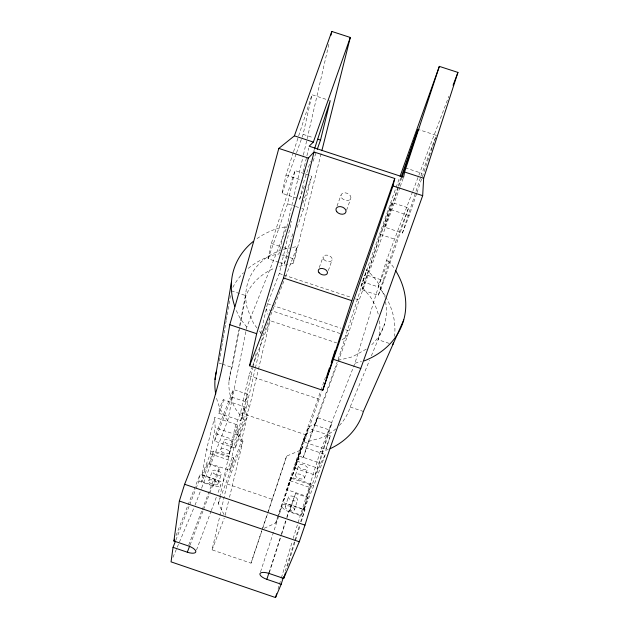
<?xml version="1.0" encoding="UTF-8"?>
<svg xmlns="http://www.w3.org/2000/svg" width="629" height="629" viewBox="0 0 629 629"><rect width="100%" height="100%" fill="white"/><g stroke="black" fill="none" stroke-linecap="round" stroke-linejoin="round"><path stroke-width="0.47" stroke-dasharray="3.15 2.36" d="M330.398 435.7L325.885 449.342L303.776 441.896L305.403 436.77L308.312 428.27L330.398 435.7L325.885 449.342M236.834 434.969L237.4 424.874L214.678 417.216L206.493 449.593L202.043 475.084L223.004 482.184L231 460.79L236.834 434.969L215.149 427.657L214.678 417.216M311.111 483.968L306.983 496.454L286.855 489.637L288.459 484.637L291.007 477.175L311.111 483.968L306.983 496.454M307.322 497.421L301.425 515.253L289.662 511.267L292.674 501.62L295.583 493.451L307.322 497.421L301.425 515.253M196.075 488.426L198.913 481.177L200.101 474.195L213.946 478.889A8.083 3.491 20.4 0 1 220.897 484.935L217.461 494.119M219.309 361.101L219.961 357.248M220.126 356.281L221.605 347.617M221.77 346.65L222.422 342.797M222.587 341.838L223.083 338.945M223.248 337.985L223.9 334.133M224.066 333.166L224.718 329.313M224.883 328.354L225.544 324.501M225.709 323.534L226.196 320.648M226.361 319.681L227.014 315.829M227.179 314.87L230.458 295.606M202.043 475.084L210.353 453.808L215.149 427.657M243.738 408.072L247.629 414.967L235.23 448.084L214.583 441.11L215.951 433.782L233.335 389.461L247.81 394.328L246.065 401.939L243.738 408.072L237.589 435.103L241.269 441.762L221.345 495.4M229.003 380.915L238.808 329.911M239.547 326.058L245.837 293.334M237.589 435.103L243.454 419.504L235.568 408.984A62.326 52.844 16.7 0 1 232.093 367.422L245.947 295.677A69.701 56.052 16.7 0 1 274.889 268.001M214.583 441.11L231.779 397.135L233.335 389.461M201.712 487.852L227.737 420.652L246.804 327.072L286.73 227.462L303.225 155.748M278.867 262.324L268.088 258.747L271.366 243.439L294.993 170.577L304.247 173.628M304.287 186.223L299.734 199.149L282.091 193.323L285.998 175.066L293.256 152.643M224.058 514.601L218.302 503.585L219.529 498.003M219.733 497.067L235.073 427.177L240.53 412.821L248.84 375.655L252.371 366.487M268.088 258.747L287.555 203.804L294.993 170.577M296.542 152.792L303.107 134.362L311.984 94.735L329.305 100.396M295.583 493.451L289.662 511.267M235.23 448.084L236.881 440.85L249.406 407.458L245.459 400.508L252.834 368.075M253.055 367.116L256.742 350.903M260.642 333.732L267.467 303.736L279.3 273.529L291.549 221.266M286.73 227.462L285.079 226.92L278.922 253.974L272.333 255.319A85.285 68.616 16.7 0 0 246.977 269.448M261.868 530.9L251.026 563.159L212.067 549.88L219.718 516.464M219.938 515.505L227.14 484L242.936 441.369L235.073 427.177M303.445 154.797L329.171 42.921M243.454 419.504L255.185 368.861M255.405 367.902L262.93 335.414L285.196 277.656M303.139 171.851L308.705 148.098M241.269 441.762L247.629 414.967M249.406 407.458L258.228 370.253M258.456 369.302L269.99 320.648L269.424 318.84M279.763 262.623L284.253 264.109L287.878 248.911L293.366 232.101M299.734 199.149L304.059 181.01L310.451 161.401M225.174 515.348L228.586 501.124M229.499 497.327L242.936 441.369M297.092 227.423L303.516 209.08L311.654 176.065L309.798 175.452M279.323 266.342L292.957 263.496L297.218 246.489L290.708 247.802M292.957 263.496L294.616 259.179L321.144 153.555M237.4 424.874L228.524 457.031L206.493 449.593M291.007 477.175L286.855 489.637M278.042 589.106L279.166 585.355M279.441 584.412L281.124 578.782M281.399 577.847L292.312 541.255M293.161 538.448L320.2 451.811L354.968 363.208L386.473 260.461L412.616 191.664M304.066 509.647L310.86 487.789L320.719 463.266L325.319 454.508L302.486 446.81L298.932 455.915L283.011 502.516L304.066 509.647L313.737 485.84L325.319 454.508M285.259 571.195L294.514 541.388M294.804 540.453L299.435 525.553M300.591 521.826L304.986 509.726L291.07 505.016A8.106 3.507 18.3 0 0 282.162 505.7A8.106 3.507 18.3 0 0 288.601 511.581L302.329 516.236M312.778 431.305L305.372 434.403L294.372 468.055L315.113 475.06L329.148 429.874L332.002 422.617L317.456 417.727L303.327 457.275L296.235 460.31L278.419 514.758M287.422 566.367L300.088 525.514M301.244 521.803L304.986 509.726M315.113 475.06L317.873 468.18L332.002 422.617M294.435 509.883A4.859 2.099 18.3 0 0 288.184 505.826A4.859 2.099 18.3 0 0 286.871 509.231A4.859 2.099 18.3 0 0 294.435 509.883L297.556 500.039A4.828 2.131 18.3 0 0 291.361 495.982A4.828 2.131 18.3 0 0 290.04 499.426A4.828 2.131 18.3 0 0 297.556 500.039M304.538 478.032A4.757 2.194 18.2 0 0 298.468 473.967A4.757 2.194 18.2 0 0 297.108 477.513A4.757 2.194 18.2 0 0 304.538 478.032L307.526 468.621A4.725 2.217 18.2 0 0 301.503 464.54A4.725 2.217 18.2 0 0 300.135 468.141A4.725 2.217 18.2 0 0 307.526 468.621M338.119 361.667L349.284 330.996L359.151 300.057L399.934 187.363M268.937 572.846L281.155 534.792M281.454 533.856L285.621 520.867M286.816 517.148L288.601 511.581M378.218 314.075A69.701 56.052 16.7 0 0 370.08 296.471L361.038 286.093L395.783 188.346M269.401 572.547L281.273 535.538M281.572 534.619L286.612 518.894M286.91 517.966L291.07 505.016M338.119 359.513L366.935 269.589L376.228 280.125A71.431 56.712 16.7 0 1 384.374 297.037M293.554 151.715L298.39 136.768M298.689 135.833L311.984 94.735M303.327 457.275L308.454 441.393L337.152 362.28M294.372 468.055L307.927 427.138L315.428 424.032L317.456 417.727M277.924 516.81L321.663 391.922M285.22 506.762L288.412 496.941M295.528 474.989L298.578 465.602M397.874 187.12L384.689 227.171L402.434 233.029L420.62 177.04M420.919 176.104L436.353 135.377L418.002 129.377M313.792 151.125L314.398 149.254M302.808 203.143L311.654 176.065M264.251 528.258L275.699 523.069L278.112 515.686M260.548 571.824L282.154 505.724M378.296 295.323L396.396 239.743L408.559 207.955L391.812 202.444L380.348 234.444L362.045 289.93L378.296 295.323L383.942 280.754L408.559 207.955M251.026 563.159L261.758 530.742M262.065 529.815L267.27 514.066M267.577 513.146L286.643 456.111L301.81 449.672M262.796 528.132L267.993 512.431M268.3 511.511L286.643 456.111M398.181 186.192L400.948 177.81M362.045 289.93L391.812 202.444M384.689 227.171L401.868 177.354M402.434 233.029L409.18 215.629L416.673 193.488M416.988 192.568L421.98 177.81M422.295 176.883L432.288 147.367M432.603 146.447L436.353 135.377M302.486 446.81L291.604 478.354L313.737 485.84M284.253 264.109L288.428 252.19M313.045 161.307L316.293 152.076M328.346 270.572L332.112 259.895M296.235 460.31L305.372 434.403M307.927 427.138L320.609 391.159M320.932 390.232L325.484 377.314M346.587 210.235L350.825 198.292M282.091 193.323L296.212 153.712M275.699 523.069L277.609 517.706M396.113 187.426L399.737 177.26M361.038 286.093L366.935 269.589M319.257 267.561L323.102 256.907M400.264 186.443L403.606 177.205M337.026 206.053L341.028 195.069M315.428 424.032L337.789 362.587M218.302 503.585L221.007 496.312M196.531 549.998L210.943 511.526M211.289 510.606L217.123 495.039M217.838 483.921L221.471 474.282M229.601 452.715L233.084 443.492M245.459 400.508L247.81 394.328M188.739 545.044L201.862 510.606M202.208 509.702L213.946 478.889M190.084 544.934L203.23 510.363M203.576 509.459L209.449 493.993M209.795 493.081L212.563 485.808A8.083 3.491 20.4 0 0 220.897 484.935M412.97 190.744L418.544 176.073M418.898 175.153L448.878 96.261M212.067 549.88L224.246 518.115M385.231 295.984A85.285 68.616 16.7 0 0 382.621 291.911L378.226 286.91L388.14 261.011L386.473 260.461M285.55 276.744L297.218 246.489M252.716 365.567L269.99 320.648L336.601 342.868M208.671 480.815L212.366 471.192M220.63 449.688L224.168 440.481M195.029 505.111L201.366 488.764M175.876 540.091L189.345 505.645M189.699 504.741L195.721 489.331M176.026 535.594L187.709 505.795M188.063 504.89L200.101 474.195M339.361 425.511A62.326 52.844 16.7 0 0 350.172 407.026L369.506 360.346M371.362 355.857L384.594 323.911M172.967 557.365L194.298 506.919M308.312 428.27L303.776 441.896M209.449 463.447L229.483 470.225L232.046 463.762L233.697 457.802L213.679 451.04M233.697 457.802L229.483 470.225M342.105 339.857L347.467 335.988L343.772 334.762M366.29 349.119L352.444 356.8L338.756 360.205M320.2 451.811L328.299 449.531M308.454 441.393L321.309 437.839A62.326 52.844 16.7 0 0 335.831 428.876M354.968 363.208L361.502 361.565M283.278 249.312L289.78 247.991M285.079 226.92L278.262 228.241A88.626 69.866 16.7 0 0 255.429 239.751M303.107 134.362L313.187 137.672M405.241 167.864L421.831 173.305M305.175 173.926L308.878 175.145M285.998 175.066L302.258 180.413M391.01 209.646L409.18 215.629M287.555 203.804L294.647 206.147M295.536 206.446L300.859 208.199M301.747 208.49L303.516 209.08M380.348 234.444L396.396 239.743M271.366 243.439L283.294 247.394M284.206 247.692L287.878 248.911M367.344 275.25L383.942 280.754M281.69 254.894L289.073 257.34M290 257.646L294.616 259.179M362.453 281.682L378.226 286.91M279.3 273.529L283.011 274.763M283.938 275.07L351.721 297.588M355.44 298.822L359.151 300.057M231.283 290.787L245.947 295.677M389.147 343.387L378.053 339.691A69.701 56.052 16.7 0 0 379.366 319.626M267.467 303.736L271.185 304.971M272.113 305.285L340.918 328.212M345.565 329.761L349.284 330.996M340.077 333.527L266.287 308.925L267.993 314.335M218.978 363.027L221.605 363.908M222.477 364.199L232.093 367.422M350.172 407.026L363.381 411.46M248.84 375.655L319.273 399.281M231.779 397.135L246.065 401.939M314.791 425.055L329.148 429.874M223.374 399.69A7.163 0.598 -71.1 0 1 220.378 410.037A7.163 0.598 -71.1 0 1 219.403 409.683A7.163 0.598 -71.1 0 1 223.374 399.69L245.357 407.089A7.171 0.425 -71.2 0 1 242.236 417.404A7.171 0.425 -71.2 0 1 241.552 417.137A7.171 0.425 -71.2 0 1 245.357 407.089M240.53 412.821L306.575 435.056M218.735 413.253L240.742 420.667M298.932 455.915L320.719 463.266M215.951 433.782L236.881 440.85M296.841 461.081L317.873 468.18M210.353 453.808L231 460.79M290.118 480.776L310.86 487.789M207.782 463.738L219.458 467.693M227.14 484L272.176 499.253M201.728 481.46L213.428 485.423M198.913 481.177L212.563 485.808M388.14 261.011L392.724 266.122A88.626 69.866 16.7 0 1 394.933 269.44M257.041 328L253.739 323.833L247.339 308.69A71.431 56.712 16.7 0 1 280.542 250.271M259.392 330.956L262.93 335.414M246.804 327.072L240.97 319.674A88.626 69.866 16.7 0 1 235.749 309.012M227.737 420.652L222.808 413.992A76.251 64.677 16.7 0 1 216.274 396.899M385.506 301.708A71.431 56.712 16.7 0 1 370.245 346.107M232.864 287.382A85.285 68.616 16.7 0 1 243.431 272.774M385.726 296.817A85.285 68.616 16.7 0 1 394.517 336.295M209.709 482.718A4.851 2.091 20.4 0 0 217.571 484.409A4.851 2.091 20.4 0 0 212.484 479.958A4.851 2.091 20.4 0 0 209.709 482.718M213.388 473.11A4.82 2.123 20.5 0 0 221.204 474.769A4.82 2.123 20.5 0 0 216.172 470.303A4.82 2.123 20.5 0 0 213.388 473.11M221.612 451.638A4.741 2.186 20.5 0 0 229.326 453.218A4.741 2.186 20.5 0 0 224.411 448.721A4.741 2.186 20.5 0 0 221.612 451.638M210.471 461.513A6.565 0.495 -70.9 0 0 213.758 451.205A6.565 0.495 -70.9 0 0 210.456 459.013A6.565 0.495 -70.9 0 0 210.471 461.513M214.843 482.553A9.396 0.598 -70.9 0 0 219.552 467.89A9.396 0.598 -70.9 0 0 214.914 479.243A9.396 0.598 -70.9 0 0 214.843 482.553M203.222 478.614A9.388 0.715 -70.8 0 0 207.9 463.95A9.388 0.715 -70.8 0 0 203.112 475.249A9.388 0.715 -70.8 0 0 203.222 478.614M341.728 197.978A5.158 3.632 19.9 0 0 350.384 199.141A5.158 3.632 19.9 0 0 345.683 192.891A5.158 3.632 19.9 0 0 341.728 197.978M323.793 259.407A4.749 3.082 19.6 0 0 331.727 260.603A4.749 3.082 19.6 0 0 327.308 255.146A4.749 3.082 19.6 0 0 323.793 259.407M225.135 442.446A4.71 2.209 20.5 0 0 232.801 444.003A4.71 2.209 20.5 0 0 227.942 439.482A4.71 2.209 20.5 0 0 225.135 442.446"/><path stroke-width="0.94" d="M283.522 576.785L281.202 584.239L266.853 579.34A8.484 3.145 18.5 0 1 259.95 573.664A8.484 3.145 18.5 0 1 269.11 573.467L283.679 578.436L299.278 541.758L304.979 525.113A103.471 4.442 -71.9 0 1 346.87 402.733L360.755 368.476L422.672 195.674L423.655 178.266L457.943 72.414L439.333 66.375L400.068 176.34M175.522 540.995L173.038 547.34L171.057 561.862L275.526 597.55L281.202 584.239M173.038 547.34L187.316 552.207A8.46 3.129 20.3 0 0 195.847 551.806A8.46 3.129 20.3 0 0 188.393 545.948L173.903 541.003L179.351 501.014L184.619 484.283A103.07 10.465 -70.7 0 0 223.319 361.305L229.789 324.706L254.493 238.588L278.812 148.397L294.396 135.848L331.813 31.45L350.306 37.457L321.859 150.701M215.032 379.499L231.464 281.871M439.333 66.375L404.589 172.008L403.606 177.205L309.154 146.195L313.344 142.068L350.306 37.457M249.579 365.756L256.671 333.692L282.46 247.857L308.336 158.099L314.028 151.974L394.768 178.487L392.96 185.909L322.748 390.279L249.579 365.756L283.53 277.987L314.028 151.974M330.933 35.271L331.813 31.45M317.268 149.301L320.515 140.07L330.217 100.695L314.704 148.326M275.526 597.55L276.642 593.8M283.679 578.436L285.401 572.862M266.853 579.34L268.937 572.846M326.75 376.291L329.439 368.012M331.231 362.493L335.115 350.534M322.748 390.279L351.831 300.686L394.768 178.487M401.255 176.875L418.002 129.377L401.868 177.354M187.316 552.207L189.738 545.838M453.061 85.253L457.943 72.414M173.903 541.003L174.61 539.202M403.747 319.909L363.381 411.46A76.251 64.677 16.7 0 1 330.123 448.713M317.771 139.174L320.515 140.07M294.396 135.848L313.344 142.068M404.589 172.008L423.655 178.266M278.812 148.397L308.336 158.099M392.96 185.909L422.672 195.674M283.53 277.987L351.831 300.686M229.789 324.706L256.671 333.692M333.716 359.434L360.755 368.476M184.619 484.283L304.979 525.113M179.351 501.014L299.278 541.758M215.7 394.006A76.251 64.677 16.7 0 1 216.164 371.998M395.46 270.281A88.626 69.866 16.7 0 1 364.301 360.857M234.751 306.284A88.626 69.866 16.7 0 1 253.157 241.52M393.322 342.805A85.285 68.616 16.7 0 1 392.85 344.621M336.751 211.698A5.221 3.609 19.9 0 0 345.494 212.909A5.221 3.609 19.9 0 0 340.714 206.65A5.221 3.609 19.9 0 0 336.751 211.698M319.013 272.719A4.804 3.059 19.6 0 0 327.025 273.953A4.804 3.059 19.6 0 0 322.535 268.504A4.804 3.059 19.6 0 0 319.013 272.719"/></g></svg>
